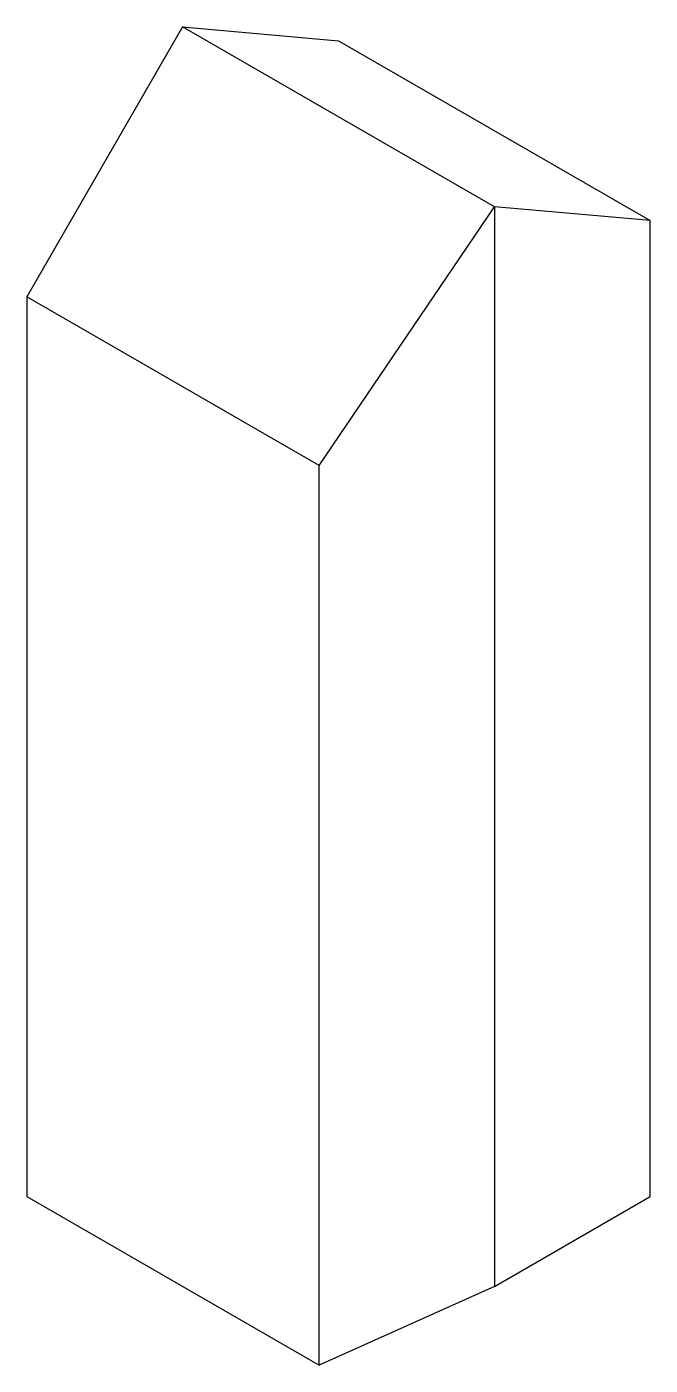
# Paper-space layout 'Sheet' of a CAD drawing. Header units: inches. Extents: x 9.55 to 19.27, y 9.67 to 15.71.
# Drawn here: x 16.49 to 19.27, y 9.67 to 15.65 of the extents above.
import ezdxf

# ---------------------------------------------------------------- set-up
doc = ezdxf.new("R2010")
doc.units = ezdxf.units.IN
doc.header["$MEASUREMENT"] = 0

psp = doc.layouts.new('Sheet')

# ---------------------------------------------------------------- linework, layer by layer
for p, q in [((17.1813, 15.6461), (16.4853, 14.4406)), ((18.5732, 14.8424), (17.1813, 15.6461)), ((17.1813, 15.6461), (17.8772, 15.5839)), ((17.8772, 15.5839), (19.2692, 14.7803)), ((17.7911, 13.6867), (18.5732, 14.8424)), ((19.2692, 14.7803), (18.5732, 14.8424)), ((18.5732, 14.8424), (18.5732, 10.0206)), ((19.2692, 10.4224), (19.2692, 14.7803)), ((16.4853, 14.4406), (16.4853, 10.4224)), ((17.7911, 13.6867), (16.4853, 14.4406)), ((17.7911, 9.6685), (17.7911, 13.6867)), ((16.4853, 10.4224), (17.7911, 9.6685)), ((18.5732, 10.0206), (19.2692, 10.4224)), ((18.5732, 10.0206), (17.7911, 9.6685))]:
    psp.add_line(p, q)

doc.saveas('drawing.dxf')
